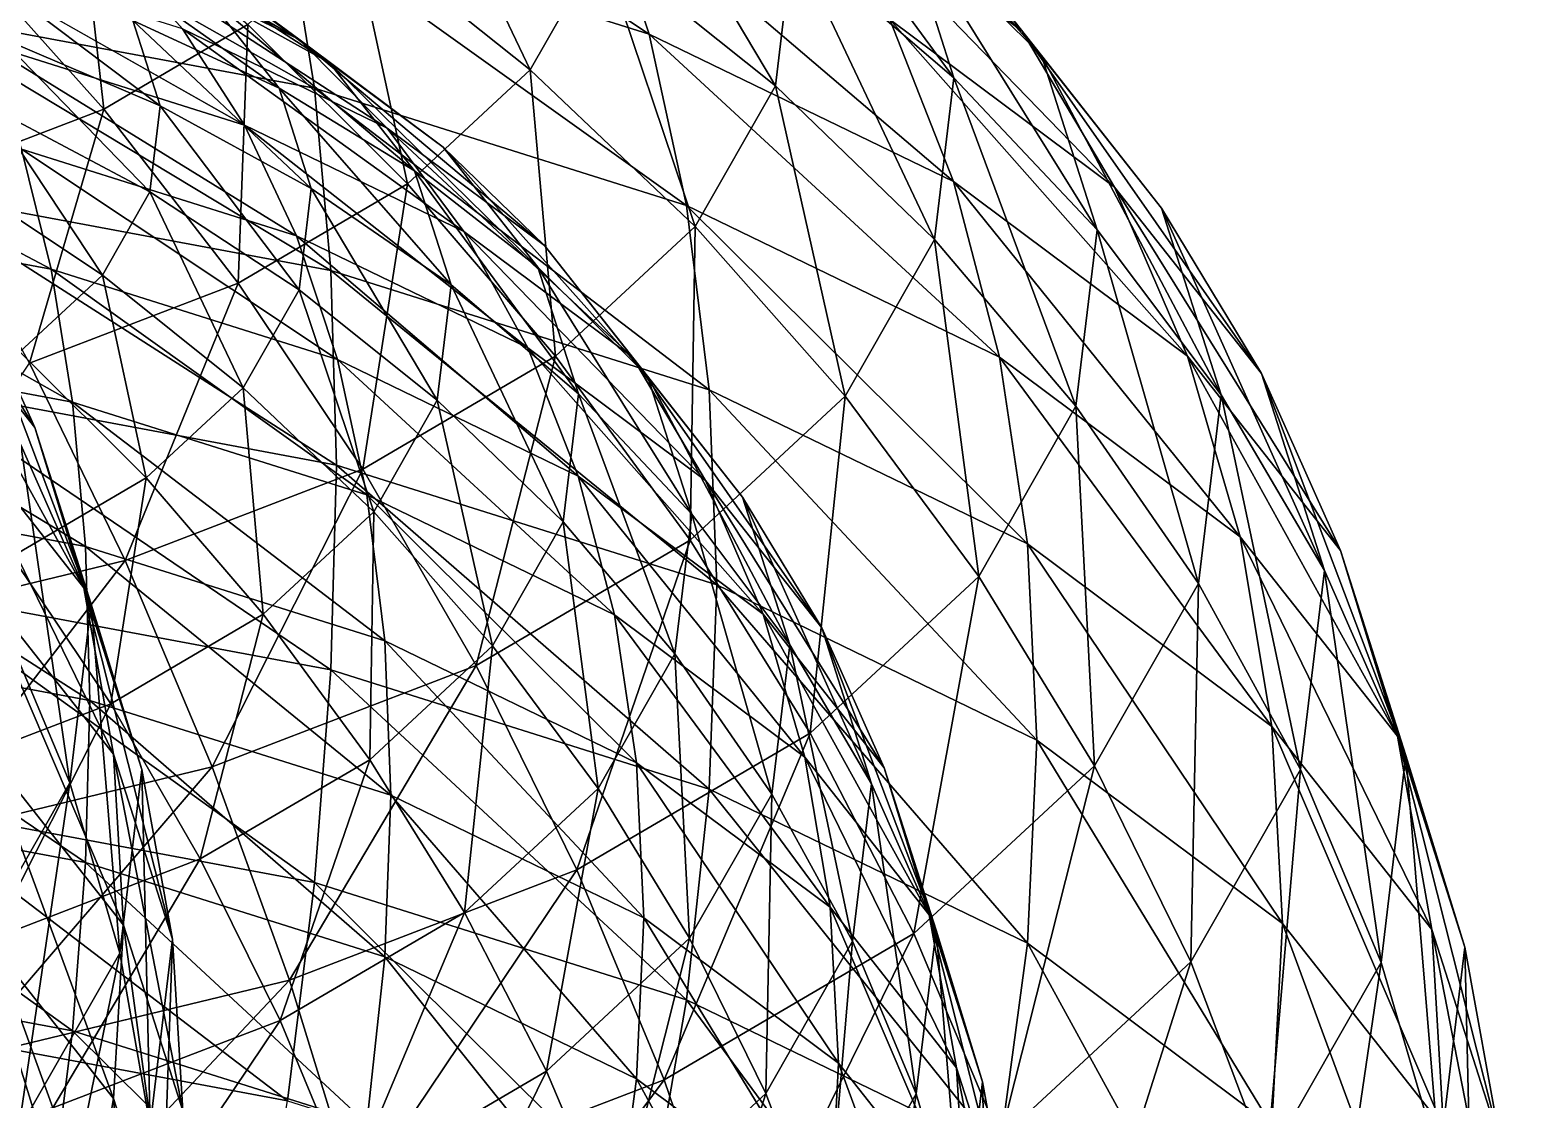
# Model space of a CAD drawing. Header units: metres. Extents: x -186 to 203, y -200 to 189.
# Drawn here: x 116.6 to 203.4, y 40.5 to 103 of the extents above; entities that cross this region are included whole.
import ezdxf

# ---------------------------------------------------------------- set-up
doc = ezdxf.new("R2010")
doc.units = ezdxf.units.M

msp = doc.modelspace()

# ---------------------------------------------------------------- linework, layer by layer
for points in [[(174.67346, 102.94409, -706.0086), (168.18735, 111.19144, -714.2321), (156.54906, 119.881294, -698.32544), (156.54916, 119.88139, -698.3253)], [(174.67346, 102.94409, -706.0086), (156.54906, 119.881294, -698.32544), (162.21507, 112.246284, -688.9811), (162.21518, 112.24638, -688.98096)], [(152.85342, 102.77553, -655.58264), (149.8278, 111.924965, -664.7939), (129.49712, 118.32656, -653.07587), (129.49722, 118.32666, -653.07574)], [(152.85342, 102.77553, -655.58264), (129.49712, 118.32656, -653.07587), (131.68794, 109.43997, -643.3834), (131.68805, 109.44007, -643.3833)], [(175.8028, 101.53139, -731.9147), (167.68814, 109.602264, -738.75037), (160.69276, 118.47577, -722.5075), (160.69287, 118.47587, -722.5074)], [(175.8028, 101.53139, -731.9147), (160.69276, 118.47577, -722.5075), (168.18735, 111.19144, -714.2321), (168.18745, 111.191536, -714.232)], [(170.6825, 100.22539, -755.9146), (161.2666, 108.28461, -760.82416), (158.57047, 116.727585, -745.3694), (158.57057, 116.727684, -745.36926)], [(170.6825, 100.22539, -755.9146), (158.57047, 116.727585, -745.3694), (167.68814, 109.602264, -738.75037), (167.68825, 109.60236, -738.75024)], [(160.24237, 99.75738, -776.43317), (150.01834, 107.92209, -778.98663), (150.91806, 115.412674, -765.2752), (150.91817, 115.41277, -765.2751)], [(160.24237, 99.75738, -776.43317), (150.91806, 115.412674, -765.2752), (161.2666, 108.28461, -760.82416), (161.26671, 108.284706, -760.82404)], [(145.88985, 100.684875, -792.2343), (135.47299, 109.0033, -792.1518), (138.98491, 115.159645, -780.8827), (138.98502, 115.159744, -780.88257)], [(145.88985, 100.684875, -792.2343), (138.98491, 115.159645, -780.8827), (150.01834, 107.92209, -778.98663), (150.01845, 107.92219, -778.9865)], [(133.27019, 99.60959, -634.5193), (131.68794, 109.43997, -643.3834), (108.09482, 113.849045, -635.3127), (108.09492, 113.849144, -635.31256)], [(133.27019, 99.60959, -634.5193), (108.09482, 113.849045, -635.3127), (109.005005, 104.14426, -626.2186), (109.005104, 104.144356, -626.2185)], [(170.66623, 94.14699, -671.3771), (166.93805, 103.63675, -679.9654), (149.8278, 111.924965, -664.7939), (149.82791, 111.925064, -664.79376)], [(170.66623, 94.14699, -671.3771), (149.8278, 111.924965, -664.7939), (152.85342, 102.77553, -655.58264), (152.85353, 102.77563, -655.5825)], [(180.08005, 93.82412, -697.92725), (174.67346, 102.94409, -706.0086), (162.21507, 112.246284, -688.9811), (162.21518, 112.24638, -688.98096)], [(180.08005, 93.82412, -697.92725), (162.21507, 112.246284, -688.9811), (166.93805, 103.63675, -679.9654), (166.93816, 103.63685, -679.9653)], [(120.93681, 98.39227, -811.57513), (112.58131, 107.750916, -807.06793), (119.43988, 111.76889, -799.7131), (119.43998, 111.76899, -799.71295)], [(132.34918, 102.47958, -570.9022), (126.52942, 106.788536, -578.56995), (116.61453, 111.591324, -569.7785), (116.61463, 111.59142, -569.7784)], [(132.34918, 102.47958, -570.9022), (116.61453, 111.591324, -569.7785), (121.337585, 107.813614, -561.13837), (121.337685, 107.81371, -561.13824)], [(120.93681, 98.39227, -811.57513), (119.43988, 111.76889, -799.7131), (129.36803, 103.33156, -802.5338), (129.36813, 103.33166, -802.5337)], [(182.82555, 92.60333, -724.93726), (175.8028, 101.53139, -731.9147), (168.18735, 111.19144, -714.2321), (168.18745, 111.191536, -714.232)], [(182.82555, 92.60333, -724.93726), (168.18735, 111.19144, -714.2321), (174.67346, 102.94409, -706.0086), (174.67357, 102.94419, -706.0085)], [(134.14484, 101.10241, -588.97833), (126.82283, 105.16123, -595.3927), (120.13322, 110.156105, -586.24963), (120.133316, 110.156204, -586.2495)], [(134.14484, 101.10241, -588.97833), (120.13322, 110.156105, -586.24963), (126.52942, 106.788536, -578.56995), (126.52952, 106.788635, -578.5698)], [(155.03859, 92.75531, -647.066), (152.85342, 102.77553, -655.58264), (131.68794, 109.43997, -643.3834), (131.68805, 109.44007, -643.3833)], [(155.03859, 92.75531, -647.066), (131.68794, 109.43997, -643.3834), (133.27019, 99.60959, -634.5193), (133.2703, 99.60969, -634.51917)], [(179.06258, 91.32335, -750.6004), (170.6825, 100.22539, -755.9146), (167.68814, 109.602264, -738.75037), (167.68825, 109.60236, -738.75024)], [(179.06258, 91.32335, -750.6004), (167.68814, 109.602264, -738.75037), (175.8028, 101.53139, -731.9147), (175.8029, 101.53149, -731.91455)], [(138.71301, 94.017334, -804.43915), (129.36803, 103.33156, -802.5338), (135.47299, 109.0033, -792.1518), (135.4731, 109.0034, -792.1517)], [(138.71301, 94.017334, -804.43915), (135.47299, 109.0033, -792.1518), (145.88985, 100.684875, -792.2343), (145.88995, 100.684975, -792.2342)], [(110.54782, 94.40134, -818.8805), (112.58131, 107.750916, -807.06793), (120.93681, 98.39227, -811.57513), (120.93691, 98.39237, -811.575)], [(131.20015, 99.608696, -605.5565), (122.64473, 103.57321, -610.2807), (118.92117, 108.29648, -601.6348), (118.92127, 108.29658, -601.6347)], [(131.20015, 99.608696, -605.5565), (118.92117, 108.29648, -601.6348), (126.82283, 105.16123, -595.3927), (126.82293, 105.16133, -595.3926)], [(137.52873, 97.27645, -563.33057), (132.34918, 102.47958, -570.9022), (121.337585, 107.813614, -561.13837), (121.337685, 107.81371, -561.13824)], [(137.52873, 97.27645, -563.33057), (121.337585, 107.813614, -561.13837), (125.54106, 103.08329, -552.70123), (125.54116, 103.08339, -552.7011)], [(155.54251, 91.518585, -791.51416), (145.88985, 100.684875, -792.2343), (150.01834, 107.92209, -778.98663), (150.01845, 107.92219, -778.9865)], [(155.54251, 91.518585, -791.51416), (150.01834, 107.92209, -778.98663), (160.24237, 99.75738, -776.43317), (160.24248, 99.75748, -776.43304)], [(169.54497, 90.75494, -773.2502), (160.24237, 99.75738, -776.43317), (161.2666, 108.28461, -760.82416), (161.26671, 108.284706, -760.82404)], [(169.54497, 90.75494, -773.2502), (161.2666, 108.28461, -760.82416), (170.6825, 100.22539, -755.9146), (170.6826, 100.22549, -755.9145)], [(129.17892, 97.452156, -544.5596), (125.54106, 103.08329, -552.70123), (111.297104, 107.56833, -544.49146), (111.2972, 107.56843, -544.49133)], [(129.17892, 97.452156, -544.5596), (111.297104, 107.56833, -544.49146), (113.93124, 102.253235, -535.77124), (113.931335, 102.253334, -535.7711)], [(140.80695, 96.1645, -582.4619), (134.14484, 101.10241, -588.97833), (126.52942, 106.788536, -578.56995), (126.52952, 106.788635, -578.5698)], [(140.80695, 96.1645, -582.4619), (126.52942, 106.788536, -578.56995), (132.34918, 102.47958, -570.9022), (132.34929, 102.47968, -570.9021)], [(124.2386, 98.582, -619.41705), (114.852, 102.57135, -622.1016), (113.555435, 106.63157, -614.6695), (113.555534, 106.63167, -614.6694)], [(124.2386, 98.582, -619.41705), (113.555435, 106.63157, -614.6695), (122.64473, 103.57321, -610.2807), (122.64483, 103.57331, -610.2806)], [(139.12793, 94.78145, -600.54877), (131.20015, 99.608696, -605.5565), (126.82283, 105.16123, -595.3927), (126.82293, 105.16133, -595.3926)], [(139.12793, 94.78145, -600.54877), (126.82283, 105.16123, -595.3927), (134.14484, 101.10241, -588.97833), (134.14494, 101.10251, -588.9782)], [(134.22653, 88.943115, -626.58044), (133.27019, 99.60959, -634.5193), (109.005005, 104.14426, -626.2186), (109.005104, 104.144356, -626.2185)], [(134.22653, 88.943115, -626.58044), (109.005005, 104.14426, -626.2186), (109.555145, 93.55369, -618.14087), (109.555244, 93.55379, -618.14075)], [(128.80153, 88.21087, -815.0678), (120.93681, 98.39227, -811.57513), (129.36803, 103.33156, -802.5338), (129.36813, 103.33166, -802.5337)], [(133.07385, 93.74118, -616.297), (124.2386, 98.582, -619.41705), (122.64473, 103.57321, -610.2807), (122.64483, 103.57331, -610.2806)], [(133.07385, 93.74118, -616.297), (122.64473, 103.57321, -610.2807), (131.20015, 99.608696, -605.5565), (131.20026, 99.608795, -605.5564)], [(128.80153, 88.21087, -815.0678), (129.36803, 103.33156, -802.5338), (138.71301, 94.017334, -804.43915), (138.71312, 94.01743, -804.439)], [(184.34787, 83.93144, -690.07654), (180.08005, 93.82412, -697.92725), (166.93805, 103.63675, -679.9654), (166.93816, 103.63685, -679.9653)], [(184.34787, 83.93144, -690.07654), (166.93805, 103.63675, -679.9654), (170.66623, 94.14699, -671.3771), (170.66634, 94.14709, -671.37695)], [(123.6331, 93.54099, -628.64453), (114.35944, 98.47062, -629.608), (114.852, 102.57135, -622.1016), (114.8521, 102.57145, -622.1015)], [(123.6331, 93.54099, -628.64453), (114.852, 102.57135, -622.1016), (124.2386, 98.582, -619.41705), (124.2387, 98.5821, -619.41693)], [(142.01132, 91.23613, -555.9379), (137.52873, 97.27645, -563.33057), (125.54106, 103.08329, -552.70123), (125.54116, 103.08339, -552.7011)], [(142.01132, 91.23613, -555.9379), (125.54106, 103.08329, -552.70123), (129.17892, 97.452156, -544.5596), (129.17903, 97.452255, -544.55945)], [(146.73619, 90.401596, -575.9149), (140.80695, 96.1645, -582.4619), (132.34918, 102.47958, -570.9022), (132.34929, 102.47968, -570.9021)], [(146.73619, 90.401596, -575.9149), (132.34918, 102.47958, -570.9022), (137.52873, 97.27645, -563.33057), (137.52884, 97.27655, -563.33044)], [(173.3588, 83.88098, -663.3103), (170.66623, 94.14699, -671.3771), (152.85342, 102.77553, -655.58264), (152.85353, 102.77563, -655.5825)], [(173.3588, 83.88098, -663.3103), (152.85342, 102.77553, -655.58264), (155.03859, 92.75531, -647.066), (155.0387, 92.75541, -647.06586)], [(188.67946, 82.915955, -717.89453), (182.82555, 92.60333, -724.93726), (174.67346, 102.94409, -706.0086), (174.67357, 102.94419, -706.0085)], [(188.67946, 82.915955, -717.89453), (174.67346, 102.94409, -706.0086), (180.08005, 93.82412, -697.92725), (180.08015, 93.82422, -697.9271)], [(132.2113, 90.98192, -536.8026), (129.17892, 97.452156, -544.5596), (113.93124, 102.253235, -535.77124), (113.931335, 102.253334, -535.7711)], [(132.2113, 90.98192, -536.8026), (113.93124, 102.253235, -535.77124), (116.12697, 96.04645, -527.53204), (116.12707, 96.04655, -527.5319)], [(186.31503, 81.675964, -744.9397), (179.06258, 91.32335, -750.6004), (175.8028, 101.53139, -731.9147), (175.8029, 101.53149, -731.91455)], [(186.31503, 81.675964, -744.9397), (175.8028, 101.53139, -731.9147), (182.82555, 92.60333, -724.93726), (182.82565, 92.60343, -724.93713)], [(146.34125, 89.144356, -595.3122), (139.12793, 94.78145, -600.54877), (134.14484, 101.10241, -588.97833), (134.14494, 101.10251, -588.9782)], [(146.34125, 89.144356, -595.3122), (134.14484, 101.10241, -588.97833), (140.80695, 96.1645, -582.4619), (140.80705, 96.1646, -582.4618)], [(147.37247, 83.9283, -805.4081), (138.71301, 94.017334, -804.43915), (145.88985, 100.684875, -792.2343), (145.88995, 100.684975, -792.2342)], [(147.37247, 83.9283, -805.4081), (145.88985, 100.684875, -792.2343), (155.54251, 91.518585, -791.51416), (155.54262, 91.518684, -791.51404)], [(177.82422, 81.01344, -769.47253), (169.54497, 90.75494, -773.2502), (170.6825, 100.22539, -755.9146), (170.6826, 100.22549, -755.9145)], [(177.82422, 81.01344, -769.47253), (170.6825, 100.22539, -755.9146), (179.06258, 91.32335, -750.6004), (179.06268, 91.32345, -750.6003)], [(117.8602, 89.01596, -519.8641), (116.12697, 96.04645, -527.53204), (98.1978, 99.39705, -521.3988), (98.1979, 99.39715, -521.3987)], [(117.8602, 89.01596, -519.8641), (98.1978, 99.39705, -521.3988), (99.194855, 92.504135, -513.479), (99.194954, 92.504234, -513.4789)], [(141.26094, 88.101906, -612.7756), (133.07385, 93.74118, -616.297), (131.20015, 99.608696, -605.5565), (131.20026, 99.608795, -605.5564)], [(141.26094, 88.101906, -612.7756), (131.20015, 99.608696, -605.5565), (139.12793, 94.78145, -600.54877), (139.12804, 94.78155, -600.54865)], [(156.35934, 81.97408, -639.33716), (155.03859, 92.75531, -647.066), (133.27019, 99.60959, -634.5193), (133.2703, 99.60969, -634.51917)], [(156.35934, 81.97408, -639.33716), (133.27019, 99.60959, -634.5193), (134.22653, 88.943115, -626.58044), (134.22664, 88.943214, -626.5803)], [(164.32526, 81.60483, -789.9993), (155.54251, 91.518585, -791.51416), (160.24237, 99.75738, -776.43317), (160.24248, 99.75748, -776.43304)], [(164.32526, 81.60483, -789.9993), (160.24237, 99.75738, -776.43317), (169.54497, 90.75494, -773.2502), (169.54507, 90.755035, -773.25006)], [(116.89613, 79.766624, -612.0307), (112.91358, 88.678696, -618.09033), (105.50216, 98.07995, -600.8814), (105.50226, 98.08005, -600.8813)], [(116.89613, 79.766624, -612.0307), (105.50216, 98.07995, -600.8814), (109.18039, 89.5539, -594.11523), (109.18049, 89.554, -594.1151)], [(116.58853, 83.51925, -823.65576), (110.54782, 94.40134, -818.8805), (120.93681, 98.39227, -811.57513), (120.93691, 98.39237, -811.575)], [(120.854706, 88.67049, -637.55994), (112.0993, 94.5086, -636.8604), (114.35944, 98.47062, -629.608), (114.35954, 98.47072, -629.60785)], [(120.854706, 88.67049, -637.55994), (114.35944, 98.47062, -629.608), (123.6331, 93.54099, -628.64453), (123.6332, 93.54109, -628.6444)], [(116.58853, 83.51925, -823.65576), (120.93681, 98.39227, -811.57513), (128.80153, 88.21087, -815.0678), (128.80164, 88.21097, -815.0677)], [(132.36205, 87.81511, -627.14453), (123.6331, 93.54099, -628.64453), (124.2386, 98.582, -619.41705), (124.2387, 98.5821, -619.41693)], [(132.36205, 87.81511, -627.14453), (124.2386, 98.582, -619.41705), (133.07385, 93.74118, -616.297), (133.07396, 93.74128, -616.2969)], [(145.74783, 84.42482, -548.8053), (142.01132, 91.23613, -555.9379), (129.17892, 97.452156, -544.5596), (129.17903, 97.452255, -544.55945)], [(145.74783, 84.42482, -548.8053), (129.17892, 97.452156, -544.5596), (132.2113, 90.98192, -536.8026), (132.21141, 90.98202, -536.8025)], [(151.86758, 83.87683, -569.40906), (146.73619, 90.401596, -575.9149), (137.52873, 97.27645, -563.33057), (137.52884, 97.27655, -563.33044)], [(151.86758, 83.87683, -569.40906), (137.52873, 97.27645, -563.33057), (142.01132, 91.23613, -555.9379), (142.01143, 91.23623, -555.9378)], [(134.60498, 83.74348, -529.51526), (132.2113, 90.98192, -536.8026), (116.12697, 96.04645, -527.53204), (116.12707, 96.04655, -527.5319)], [(134.60498, 83.74348, -529.51526), (116.12697, 96.04645, -527.53204), (117.8602, 89.01596, -519.8641), (117.8603, 89.01606, -519.86395)], [(152.76105, 82.75919, -589.90424), (146.34125, 89.144356, -595.3122), (140.80695, 96.1645, -582.4619), (140.80705, 96.1646, -582.4618)], [(152.76105, 82.75919, -589.90424), (140.80695, 96.1645, -582.4619), (146.73619, 90.401596, -575.9149), (146.7363, 90.401695, -575.9148)], [(148.71019, 81.72597, -608.8915), (141.26094, 88.101906, -612.7756), (139.12793, 94.78145, -600.54877), (139.12804, 94.78155, -600.54865)], [(148.71019, 81.72597, -608.8915), (139.12793, 94.78145, -600.54877), (146.34125, 89.144356, -595.3122), (146.34135, 89.144455, -595.3121)], [(116.02484, 84.183365, -645.77356), (112.0993, 94.5086, -636.8604), (120.854706, 88.67049, -637.55994), (120.854805, 88.670586, -637.5598)], [(136.0893, 77.31825, -817.5077), (128.80153, 88.21087, -815.0678), (138.71301, 94.017334, -804.43915), (138.71312, 94.01743, -804.439)], [(140.45062, 81.35571, -625.1244), (132.36205, 87.81511, -627.14453), (133.07385, 93.74118, -616.297), (133.07396, 93.74128, -616.2969)], [(140.45062, 81.35571, -625.1244), (133.07385, 93.74118, -616.297), (141.26094, 88.101906, -612.7756), (141.26105, 88.102005, -612.77545)], [(136.0893, 77.31825, -817.5077), (138.71301, 94.017334, -804.43915), (147.37247, 83.9283, -805.4081), (147.37257, 83.9284, -805.40796)], [(187.43015, 73.37444, -682.5424), (184.34787, 83.93144, -690.07654), (170.66623, 94.14699, -671.3771), (170.66634, 94.14709, -671.37695)], [(187.43015, 73.37444, -682.5424), (170.66623, 94.14699, -671.3771), (173.3588, 83.88098, -663.3103), (173.3589, 83.88108, -663.3102)], [(193.30035, 72.57538, -710.86365), (188.67946, 82.915955, -717.89453), (180.08005, 93.82412, -697.92725), (180.08015, 93.82422, -697.9271)], [(193.30035, 72.57538, -710.86365), (180.08005, 93.82412, -697.92725), (184.34787, 83.93144, -690.07654), (184.34798, 83.93154, -690.0764)], [(134.54648, 77.5574, -619.65393), (134.22653, 88.943115, -626.58044), (109.555145, 93.55369, -618.14087), (109.555244, 93.55379, -618.14075)], [(134.54648, 77.5574, -619.65393), (109.555145, 93.55369, -618.14087), (109.73919, 82.193375, -611.16785), (109.73929, 82.193474, -611.1677)], [(129.09584, 82.08949, -637.62524), (120.854706, 88.67049, -637.55994), (123.6331, 93.54099, -628.64453), (123.6332, 93.54109, -628.6444)], [(129.09584, 82.08949, -637.62524), (123.6331, 93.54099, -628.64453), (132.36205, 87.81511, -627.14453), (132.36215, 87.81521, -627.1444)], [(119.111984, 81.23879, -512.8513), (117.8602, 89.01596, -519.8641), (99.194855, 92.504135, -513.479), (99.194954, 92.504234, -513.4789)], [(119.111984, 81.23879, -512.8513), (99.194855, 92.504135, -513.479), (99.91493, 84.826324, -506.28436), (99.91503, 84.82642, -506.28427)], [(174.98622, 72.9512, -655.85345), (173.3588, 83.88098, -663.3103), (155.03859, 92.75531, -647.066), (155.0387, 92.75541, -647.06586)], [(174.98622, 72.9512, -655.85345), (155.03859, 92.75531, -647.066), (156.35934, 81.97408, -639.33716), (156.35945, 81.97418, -639.33704)], [(192.36041, 71.38899, -738.9945), (186.31503, 81.675964, -744.9397), (182.82555, 92.60333, -724.93726), (182.82565, 92.60343, -724.93713)], [(192.36041, 71.38899, -738.9945), (182.82555, 92.60333, -724.93726), (188.67946, 82.915955, -717.89453), (188.67957, 82.91605, -717.8944)], [(156.14493, 76.6617, -563.0156), (151.86758, 83.87683, -569.40906), (142.01132, 91.23613, -555.9379), (142.01143, 91.23623, -555.9378)], [(156.14493, 76.6617, -563.0156), (142.01132, 91.23613, -555.9379), (145.74783, 84.42482, -548.8053), (145.74794, 84.42492, -548.8052)], [(155.2515, 73.174965, -805.43005), (147.37247, 83.9283, -805.4081), (155.54251, 91.518585, -791.51416), (155.54262, 91.518684, -791.51404)], [(155.2515, 73.174965, -805.43005), (155.54251, 91.518585, -791.51416), (164.32526, 81.60483, -789.9993), (164.32536, 81.60493, -789.9992)], [(184.98941, 70.63956, -765.14166), (177.82422, 81.01344, -769.47253), (179.06258, 91.32335, -750.6004), (179.06268, 91.32345, -750.6003)], [(184.98941, 70.63956, -765.14166), (179.06258, 91.32335, -750.6004), (186.31503, 81.675964, -744.9397), (186.31514, 81.67606, -744.9396)], [(148.69733, 76.91713, -542.0108), (145.74783, 84.42482, -548.8053), (132.2113, 90.98192, -536.8026), (132.21141, 90.98202, -536.8025)], [(148.69733, 76.91713, -542.0108), (132.2113, 90.98192, -536.8026), (134.60498, 83.74348, -529.51526), (134.60509, 83.743576, -529.51514)], [(158.31699, 75.69589, -584.38416), (152.76105, 82.75919, -589.90424), (146.73619, 90.401596, -575.9149), (146.7363, 90.401695, -575.9148)], [(158.31699, 75.69589, -584.38416), (146.73619, 90.401596, -575.9149), (151.86758, 83.87683, -569.40906), (151.86769, 83.87693, -569.40894)], [(172.14183, 71.05226, -787.70636), (164.32526, 81.60483, -789.9993), (169.54497, 90.75494, -773.2502), (169.54507, 90.755035, -773.25006)], [(172.14183, 71.05226, -787.70636), (169.54497, 90.75494, -773.2502), (177.82422, 81.01344, -769.47253), (177.82433, 81.01354, -769.4724)], [(119.77241, 70.38924, -606.0477), (116.89613, 79.766624, -612.0307), (109.18039, 89.5539, -594.11523), (109.18049, 89.554, -594.1151)], [(119.77241, 70.38924, -606.0477), (109.18039, 89.5539, -594.11523), (111.83686, 80.45531, -587.62195), (111.83696, 80.45541, -587.6218)], [(120.19884, 69.42413, -630.9625), (116.08603, 78.744125, -636.2754), (112.91358, 88.678696, -618.09033), (112.91368, 88.678795, -618.0902)], [(120.19884, 69.42413, -630.9625), (112.91358, 88.678696, -618.09033), (116.89613, 79.766624, -612.0307), (116.89623, 79.76672, -612.0306)], [(123.418, 76.81456, -647.28094), (116.02484, 84.183365, -645.77356), (120.854706, 88.67049, -637.55994), (120.854805, 88.670586, -637.5598)], [(136.33374, 75.816124, -522.7774), (134.60498, 83.74348, -529.51526), (117.8602, 89.01596, -519.8641), (117.8603, 89.01606, -519.86395)], [(136.33374, 75.816124, -522.7774), (117.8602, 89.01596, -519.8641), (119.111984, 81.23879, -512.8513), (119.11208, 81.23889, -512.8512)], [(123.418, 76.81456, -647.28094), (120.854706, 88.67049, -637.55994), (129.09584, 82.08949, -637.62524), (129.09595, 82.08959, -637.6251)], [(156.8012, 70.54999, -632.4809), (156.35934, 81.97408, -639.33716), (134.22653, 88.943115, -626.58044), (134.22664, 88.943214, -626.5803)], [(156.8012, 70.54999, -632.4809), (134.22653, 88.943115, -626.58044), (134.54648, 77.5574, -619.65393), (134.54659, 77.5575, -619.6538)], [(155.33997, 74.68324, -604.6872), (148.71019, 81.72597, -608.8915), (146.34125, 89.144356, -595.3122), (146.34135, 89.144455, -595.3121)], [(155.33997, 74.68324, -604.6872), (146.34125, 89.144356, -595.3122), (152.76105, 82.75919, -589.90424), (152.76115, 82.75929, -589.9041)], [(122.18611, 71.97734, -827.2842), (116.58853, 83.51925, -823.65576), (128.80153, 88.21087, -815.0678), (128.80164, 88.21097, -815.0677)], [(122.18611, 71.97734, -827.2842), (128.80153, 88.21087, -815.0678), (136.0893, 77.31825, -817.5077), (136.0894, 77.31835, -817.50757)], [(136.73242, 74.83771, -637.05554), (129.09584, 82.08949, -637.62524), (132.36205, 87.81511, -627.14453), (132.36215, 87.81521, -627.1444)], [(136.73242, 74.83771, -637.05554), (132.36205, 87.81511, -627.14453), (140.45062, 81.35571, -625.1244), (140.45073, 81.35581, -625.12427)], [(147.81024, 74.23356, -622.6062), (140.45062, 81.35571, -625.1244), (141.26094, 88.101906, -612.7756), (141.26105, 88.102005, -612.77545)], [(147.81024, 74.23356, -622.6062), (141.26094, 88.101906, -612.7756), (148.71019, 81.72597, -608.8915), (148.7103, 81.72607, -608.89136)], [(119.868576, 72.800156, -506.5706), (119.111984, 81.23879, -512.8513), (99.91493, 84.826324, -506.28436), (99.91503, 84.82642, -506.28427)], [(119.868576, 72.800156, -506.5706), (99.91493, 84.826324, -506.28436), (100.350174, 76.447754, -499.89374), (100.35027, 76.44785, -499.89365)], [(115.57666, 72.220856, -655.68964), (116.02484, 84.183365, -645.77356), (123.418, 76.81456, -647.28094), (123.4181, 76.81466, -647.2808)], [(159.52135, 68.83525, -556.80457), (156.14493, 76.6617, -563.0156), (145.74783, 84.42482, -548.8053), (145.74794, 84.42492, -548.8052)], [(159.52135, 68.83525, -556.80457), (145.74783, 84.42482, -548.8053), (148.69733, 76.91713, -542.0108), (148.69743, 76.91723, -542.0107)], [(106.27055, 68.13899, -834.31024), (116.58853, 83.51925, -823.65576), (122.18611, 71.97734, -827.2842), (122.18621, 71.97744, -827.28406)], [(150.8275, 68.79533, -535.6289), (148.69733, 76.91713, -542.0108), (134.60498, 83.74348, -529.51526), (134.60509, 83.743576, -529.51514)], [(150.8275, 68.79533, -535.6289), (134.60498, 83.74348, -529.51526), (136.33374, 75.816124, -522.7774), (136.33385, 75.81622, -522.7773)], [(142.72026, 65.83377, -818.86804), (136.0893, 77.31825, -817.5077), (147.37247, 83.9283, -805.4081), (147.37257, 83.9284, -805.40796)], [(142.72026, 65.83377, -818.86804), (147.37247, 83.9283, -805.4081), (155.2515, 73.174965, -805.43005), (155.2516, 73.175064, -805.42993)], [(162.94823, 68.03186, -578.8124), (158.31699, 75.69589, -584.38416), (151.86758, 83.87683, -569.40906), (151.86769, 83.87693, -569.40894)], [(162.94823, 68.03186, -578.8124), (151.86758, 83.87683, -569.40906), (156.14493, 76.6617, -563.0156), (156.14503, 76.6618, -563.0155)], [(189.29312, 62.268787, -675.4075), (187.43015, 73.37444, -682.5424), (173.3588, 83.88098, -663.3103), (173.3589, 83.88108, -663.3102)], [(189.29312, 62.268787, -675.4075), (173.3588, 83.88098, -663.3103), (174.98622, 72.9512, -655.85345), (174.98633, 72.9513, -655.85333)], [(196.63766, 61.694897, -703.92163), (193.30035, 72.57538, -710.86365), (184.34787, 83.93144, -690.07654), (184.34798, 83.93154, -690.0764)], [(196.63766, 61.694897, -703.92163), (184.34787, 83.93144, -690.07654), (187.43015, 73.37444, -682.5424), (187.43025, 73.37454, -682.5423)], [(161.07764, 67.05086, -600.2088), (155.33997, 74.68324, -604.6872), (152.76105, 82.75919, -589.90424), (152.76115, 82.75929, -589.9041)], [(161.07764, 67.05086, -600.2088), (152.76105, 82.75919, -589.90424), (158.31699, 75.69589, -584.38416), (158.3171, 75.69599, -584.38403)], [(197.13246, 60.575096, -732.83), (192.36041, 71.38899, -738.9945), (188.67946, 82.915955, -717.89453), (188.67957, 82.91605, -717.8944)], [(197.13246, 60.575096, -732.83), (188.67946, 82.915955, -717.89453), (193.30035, 72.57538, -710.86365), (193.30046, 72.57548, -710.8635)], [(134.22653, 65.5772, -613.81555), (109.73919, 82.193375, -611.16785), (109.555145, 70.187775, -605.376), (109.555244, 70.187874, -605.37585)], [(134.22653, 65.5772, -613.81555), (134.54648, 77.5574, -619.65393), (109.73919, 82.193375, -611.16785), (109.73929, 82.193474, -611.1677)], [(130.2688, 68.83276, -648.0475), (123.418, 76.81456, -647.28094), (129.09584, 82.08949, -637.62524), (129.09595, 82.08959, -637.6251)], [(130.2688, 68.83276, -648.0475), (129.09584, 82.08949, -637.62524), (136.73242, 74.83771, -637.05554), (136.73253, 74.83781, -637.0554)], [(154.36026, 66.52672, -619.6176), (147.81024, 74.23356, -622.6062), (148.71019, 81.72597, -608.8915), (148.7103, 81.72607, -608.89136)], [(154.36026, 66.52672, -619.6176), (148.71019, 81.72597, -608.8915), (155.33997, 74.68324, -604.6872), (155.34007, 74.68334, -604.6871)], [(162.26376, 61.875183, -804.5049), (155.2515, 73.174965, -805.43005), (164.32526, 81.60483, -789.9993), (164.32536, 81.60493, -789.9992)], [(175.53067, 61.477398, -649.08813), (174.98622, 72.9512, -655.85345), (156.35934, 81.97408, -639.33716), (156.35945, 81.97418, -639.33704)], [(175.53067, 61.477398, -649.08813), (156.35934, 81.97408, -639.33716), (156.8012, 70.54999, -632.4809), (156.8013, 70.55009, -632.4808)], [(162.26376, 61.875183, -804.5049), (164.32526, 81.60483, -789.9993), (172.14183, 71.05226, -787.70636), (172.14194, 71.05236, -787.70624)], [(190.96204, 59.746998, -760.305), (184.98941, 70.63956, -765.14166), (186.31503, 81.675964, -744.9397), (186.31514, 81.67606, -744.9396)], [(190.96204, 59.746998, -760.305), (186.31503, 81.675964, -744.9397), (192.36041, 71.38899, -738.9945), (192.36052, 71.38909, -738.9944)], [(137.37863, 67.28671, -516.6629), (136.33374, 75.816124, -522.7774), (119.111984, 81.23879, -512.8513), (119.11208, 81.23889, -512.8512)], [(137.37863, 67.28671, -516.6629), (119.111984, 81.23879, -512.8513), (119.868576, 72.800156, -506.5706), (119.868675, 72.800255, -506.5705)], [(143.68076, 66.99458, -635.85706), (136.73242, 74.83771, -637.05554), (140.45062, 81.35571, -625.1244), (140.45073, 81.35581, -625.12427)], [(143.68076, 66.99458, -635.85706), (140.45062, 81.35571, -625.1244), (147.81024, 74.23356, -622.6062), (147.81035, 74.23366, -622.6061)], [(178.9066, 59.97646, -784.66034), (172.14183, 71.05226, -787.70636), (177.82422, 81.01344, -769.47253), (177.82433, 81.01354, -769.4724)], [(178.9066, 59.97646, -784.66034), (177.82422, 81.01344, -769.47253), (184.98941, 70.63956, -765.14166), (184.98952, 70.639656, -765.14154)], [(121.510864, 60.64927, -600.2069), (119.77241, 70.38924, -606.0477), (111.83686, 80.45531, -587.62195), (111.83696, 80.45541, -587.6218)], [(121.510864, 60.64927, -600.2069), (111.83686, 80.45531, -587.62195), (113.44248, 70.88385, -581.47266), (113.44258, 70.88395, -581.47253)], [(123.16919, 59.75214, -625.5188), (120.19884, 69.42413, -630.9625), (116.89613, 79.766624, -612.0307), (116.89623, 79.76672, -612.0306)], [(123.16919, 59.75214, -625.5188), (116.89613, 79.766624, -612.0307), (119.77241, 70.38924, -606.0477), (119.77251, 70.389336, -606.0476)], [(118.94417, 58.97845, -650.0832), (114.880844, 68.710434, -654.64197), (116.08603, 78.744125, -636.2754), (116.08613, 78.744225, -636.27527)], [(118.94417, 58.97845, -650.0832), (116.08603, 78.744125, -636.2754), (120.19884, 69.42413, -630.9625), (120.19894, 69.42423, -630.9624)], [(127.279205, 59.90209, -829.72595), (122.18611, 71.97734, -827.2842), (136.0893, 77.31825, -817.5077), (136.0894, 77.31835, -817.50757)], [(127.279205, 59.90209, -829.72595), (136.0893, 77.31825, -817.5077), (142.72026, 65.83377, -818.86804), (142.72037, 65.83387, -818.8679)], [(156.35934, 58.608173, -626.5723), (134.54648, 77.5574, -619.65393), (134.22653, 65.5772, -613.81555), (134.22664, 65.5773, -613.8154)], [(156.35934, 58.608173, -626.5723), (156.8012, 70.54999, -632.4809), (134.54648, 77.5574, -619.65393), (134.54659, 77.5575, -619.6538)], [(120.1217, 63.79252, -501.09076), (119.868576, 72.800156, -506.5706), (100.350174, 76.447754, -499.89374), (100.35027, 76.44785, -499.89365)], [(120.1217, 63.79252, -501.09076), (100.350174, 76.447754, -499.89374), (100.49577, 67.460205, -494.3771), (100.49587, 67.460304, -494.377)], [(121.34228, 63.603325, -657.61993), (115.57666, 72.220856, -655.68964), (123.418, 76.81456, -647.28094), (123.4181, 76.81466, -647.2808)], [(121.34228, 63.603325, -657.61993), (123.418, 76.81456, -647.28094), (130.2688, 68.83276, -648.0475), (130.2689, 68.83286, -648.04736)], [(161.95984, 60.483234, -550.84406), (159.52135, 68.83525, -556.80457), (148.69733, 76.91713, -542.0108), (148.69743, 76.91723, -542.0107)], [(161.95984, 60.483234, -550.84406), (148.69733, 76.91713, -542.0108), (150.8275, 68.79533, -535.6289), (150.8276, 68.795425, -535.6288)], [(166.60399, 59.851067, -573.25), (162.94823, 68.03186, -578.8124), (156.14493, 76.6617, -563.0156), (156.14503, 76.6618, -563.0155)], [(166.60399, 59.851067, -573.25), (156.14493, 76.6617, -563.0156), (159.52135, 68.83525, -556.80457), (159.52145, 68.83535, -556.80444)], [(152.11502, 60.148388, -529.7295), (150.8275, 68.79533, -535.6289), (136.33374, 75.816124, -522.7774), (136.33385, 75.81622, -522.7773)], [(152.11502, 60.148388, -529.7295), (136.33374, 75.816124, -522.7774), (137.37863, 67.28671, -516.6629), (137.37874, 67.28681, -516.6628)], [(165.86035, 58.912468, -595.5054), (161.07764, 67.05086, -600.2088), (158.31699, 75.69589, -584.38416), (158.3171, 75.69599, -584.38403)], [(165.86035, 58.912468, -595.5054), (158.31699, 75.69589, -584.38416), (162.94823, 68.03186, -578.8124), (162.94833, 68.03196, -578.81226)], [(136.50218, 60.325417, -648.06494), (130.2688, 68.83276, -648.0475), (136.73242, 74.83771, -637.05554), (136.73253, 74.83781, -637.0554)], [(136.50218, 60.325417, -648.06494), (136.73242, 74.83771, -637.05554), (143.68076, 66.99458, -635.85706), (143.68086, 66.99468, -635.85693)], [(160.02888, 58.31957, -616.1913), (154.36026, 66.52672, -619.6176), (155.33997, 74.68324, -604.6872), (155.34007, 74.68334, -604.6871)], [(160.02888, 58.31957, -616.1913), (155.33997, 74.68324, -604.6872), (161.07764, 67.05086, -600.2088), (161.07774, 67.05096, -600.2087)], [(149.86472, 58.646072, -634.043), (143.68076, 66.99458, -635.85706), (147.81024, 74.23356, -622.6062), (147.81035, 74.23366, -622.6061)], [(149.86472, 58.646072, -634.043), (147.81024, 74.23356, -622.6062), (154.36026, 66.52672, -619.6176), (154.36037, 66.52682, -619.6175)], [(148.62177, 53.883263, -819.134), (142.72026, 65.83377, -818.86804), (155.2515, 73.174965, -805.43005), (155.2516, 73.175064, -805.42993)], [(148.62177, 53.883263, -819.134), (155.2515, 73.174965, -805.43005), (162.26376, 61.875183, -804.5049), (162.26387, 61.875282, -804.50476)], [(189.9164, 50.736145, -668.7499), (189.29312, 62.268787, -675.4075), (174.98622, 72.9512, -655.85345), (174.98633, 72.9513, -655.85333)], [(189.9164, 50.736145, -668.7499), (174.98622, 72.9512, -655.85345), (175.53067, 61.477398, -649.08813), (175.53078, 61.477497, -649.088)], [(198.65479, 50.393723, -697.14465), (196.63766, 61.694897, -703.92163), (187.43015, 73.37444, -682.5424), (187.43025, 73.37454, -682.5423)], [(198.65479, 50.393723, -697.14465), (187.43015, 73.37444, -682.5424), (189.29312, 62.268787, -675.4075), (189.29323, 62.268887, -675.40735)], [(110.34297, 59.377937, -665.35443), (115.57666, 72.220856, -655.68964), (121.34228, 63.603325, -657.61993), (121.34238, 63.603424, -657.6198)], [(137.7282, 58.248703, -511.23865), (137.37863, 67.28671, -516.6629), (119.868576, 72.800156, -506.5706), (119.868675, 72.800255, -506.5705)], [(137.7282, 58.248703, -511.23865), (119.868576, 72.800156, -506.5706), (120.1217, 63.79252, -501.09076), (120.121796, 63.792618, -501.09067)], [(200.57892, 49.352787, -726.51373), (197.13246, 60.575096, -732.83), (193.30035, 72.57538, -710.86365), (193.30046, 72.57548, -710.8635)], [(200.57892, 49.352787, -726.51373), (193.30035, 72.57538, -710.86365), (196.63766, 61.694897, -703.92163), (196.63777, 61.694996, -703.9215)], [(109.603195, 55.63916, -837.5292), (106.27055, 68.13899, -834.31024), (122.18611, 71.97734, -827.2842), (122.18621, 71.97744, -827.28406)], [(122.18611, 71.97734, -827.2842), (122.18611, 71.97734, -827.2842), (106.27055, 68.13899, -834.31024), (106.27065, 68.13909, -834.3101)], [(109.603195, 55.63916, -837.5292), (122.18611, 71.97734, -827.2842), (127.279205, 59.90209, -829.72595), (127.279305, 59.902187, -829.7258)], [(195.67667, 48.455082, -755.01556), (190.96204, 59.746998, -760.305), (192.36041, 71.38899, -738.9945), (192.36052, 71.38909, -738.9944)], [(195.67667, 48.455082, -755.01556), (192.36041, 71.38899, -738.9945), (197.13246, 60.575096, -732.83), (197.13257, 60.575195, -732.8299)], [(122.092476, 50.653442, -594.57227), (121.510864, 60.64927, -600.2069), (113.44248, 70.88385, -581.47266), (113.44258, 70.88395, -581.47253)], [(122.092476, 50.653442, -594.57227), (113.44248, 70.88385, -581.47266), (113.97965, 60.94439, -575.7348), (113.97975, 60.94449, -575.7347)], [(124.96451, 49.834106, -620.0039), (123.16919, 59.75214, -625.5188), (119.77241, 70.38924, -606.0477), (119.77251, 70.389336, -606.0476)], [(124.96451, 49.834106, -620.0039), (119.77241, 70.38924, -606.0477), (121.510864, 60.64927, -600.2069), (121.51096, 60.64937, -600.2068)], [(174.98622, 49.58529, -643.08856), (156.8012, 70.54999, -632.4809), (156.35934, 58.608173, -626.5723), (156.35945, 58.608273, -626.5722)], [(174.98622, 49.58529, -643.08856), (175.53067, 61.477398, -649.08813), (156.8012, 70.54999, -632.4809), (156.8013, 70.55009, -632.4808)], [(168.33249, 50.1527, -802.64264), (162.26376, 61.875183, -804.5049), (172.14183, 71.05226, -787.70636), (172.14194, 71.05236, -787.70624)], [(168.33249, 50.1527, -802.64264), (172.14183, 71.05226, -787.70636), (178.9066, 59.97646, -784.66034), (178.90671, 59.97656, -784.6602)], [(184.54547, 48.4988, -780.8947), (178.9066, 59.97646, -784.66034), (184.98941, 70.63956, -765.14166), (184.98952, 70.639656, -765.14154)], [(184.54547, 48.4988, -780.8947), (184.98941, 70.63956, -765.14166), (190.96204, 59.746998, -760.305), (190.96214, 59.747097, -760.3049)], [(133.27019, 53.13379, -609.12946), (109.555145, 70.187775, -605.376), (109.005005, 57.668453, -600.8288), (109.005104, 57.668552, -600.8287)], [(133.27019, 53.13379, -609.12946), (134.22653, 65.5772, -613.81555), (109.555145, 70.187775, -605.376), (109.555244, 70.187874, -605.37585)], [(121.87877, 49.008904, -645.18414), (118.94417, 58.97845, -650.0832), (120.19884, 69.42413, -630.9625), (120.19894, 69.42423, -630.9624)], [(121.87877, 49.008904, -645.18414), (120.19884, 69.42413, -630.9625), (123.16919, 59.75214, -625.5188), (123.16929, 59.75224, -625.5187)], [(113.18695, 48.886086, -668.5572), (114.880844, 68.710434, -654.64197), (118.94417, 58.97845, -650.0832), (118.94427, 58.97855, -650.08307)], [(126.588264, 54.517536, -658.69617), (121.34228, 63.603325, -657.61993), (130.2688, 68.83276, -648.0475), (130.2689, 68.83286, -648.04736)], [(126.588264, 54.517536, -658.69617), (130.2688, 68.83276, -648.0475), (136.50218, 60.325417, -648.06494), (136.50229, 60.325516, -648.0648)], [(163.43372, 51.69715, -545.1994), (161.95984, 60.483234, -550.84406), (150.8275, 68.79533, -535.6289), (150.8276, 68.795425, -535.6288)], [(163.43372, 51.69715, -545.1994), (150.8275, 68.79533, -535.6289), (152.11502, 60.148388, -529.7295), (152.11513, 60.148487, -529.7294)], [(169.24425, 51.24313, -567.758), (166.60399, 59.851067, -573.25), (159.52135, 68.83525, -556.80457), (159.52145, 68.83535, -556.80444)], [(169.24425, 51.24313, -567.758), (159.52135, 68.83525, -556.80457), (161.95984, 60.483234, -550.84406), (161.95995, 60.483334, -550.84393)], [(169.6357, 50.35722, -590.6284), (165.86035, 58.912468, -595.5054), (162.94823, 68.03186, -578.8124), (162.94833, 68.03196, -578.81226)], [(169.6357, 50.35722, -590.6284), (162.94823, 68.03186, -578.8124), (166.60399, 59.851067, -573.25), (166.6041, 59.851166, -573.2499)], [(119.868576, 54.31456, -496.47186), (100.49577, 67.460205, -494.3771), (100.350174, 57.96215, -489.79498), (100.35027, 57.96225, -489.7949)], [(119.868576, 54.31456, -496.47186), (120.1217, 63.79252, -501.09076), (100.49577, 67.460205, -494.3771), (100.49587, 67.460304, -494.377)], [(142.04984, 51.385757, -647.33295), (136.50218, 60.325417, -648.06494), (143.68076, 66.99458, -635.85706), (143.68086, 66.99468, -635.85693)], [(152.54576, 51.07106, -524.37726), (152.11502, 60.148388, -529.7295), (137.37863, 67.28671, -516.6629), (137.37874, 67.28681, -516.6628)], [(152.54576, 51.07106, -524.37726), (137.37863, 67.28671, -516.6629), (137.7282, 58.248703, -511.23865), (137.7283, 58.248802, -511.23856)], [(142.04984, 51.385757, -647.33295), (143.68076, 66.99458, -635.85706), (149.86472, 58.646072, -634.043), (149.86482, 58.64617, -634.0429)], [(164.75406, 49.702076, -612.36487), (160.02888, 58.31957, -616.1913), (161.07764, 67.05086, -600.2088), (161.07774, 67.05096, -600.2087)], [(164.75406, 49.702076, -612.36487), (161.07764, 67.05086, -600.2088), (165.86035, 58.912468, -595.5054), (165.86046, 58.912567, -595.50525)], [(155.21657, 49.883614, -631.63324), (149.86472, 58.646072, -634.043), (154.36026, 66.52672, -619.6176), (154.36037, 66.52682, -619.6175)], [(155.21657, 49.883614, -631.63324), (154.36026, 66.52672, -619.6176), (160.02888, 58.31957, -616.1913), (160.02899, 58.319668, -616.19116)], [(131.81203, 47.4258, -830.9543), (127.279205, 59.90209, -829.72595), (142.72026, 65.83377, -818.86804), (142.72037, 65.83387, -818.8679)], [(131.81203, 47.4258, -830.9543), (142.72026, 65.83377, -818.86804), (148.62177, 53.883263, -819.134), (148.62187, 53.88336, -819.13385)], [(155.03859, 46.279503, -621.67615), (134.22653, 65.5772, -613.81555), (133.27019, 53.13379, -609.12946), (133.2703, 53.13389, -609.12933)], [(155.03859, 46.279503, -621.67615), (156.35934, 58.608173, -626.5723), (134.22653, 65.5772, -613.81555), (134.22664, 65.5773, -613.8154)], [(114.372314, 49.82477, -667.2862), (110.34297, 59.377937, -665.35443), (121.34228, 63.603325, -657.61993), (121.34238, 63.603424, -657.6198)], [(114.372314, 49.82477, -667.2862), (121.34228, 63.603325, -657.61993), (126.588264, 54.517536, -658.69617), (126.58836, 54.517635, -658.69604)], [(137.37863, 48.801113, -506.56415), (120.1217, 63.79252, -501.09076), (119.868576, 54.31456, -496.47186), (119.868675, 54.31466, -496.47177)], [(137.37863, 48.801113, -506.56415), (137.7282, 58.248703, -511.23865), (120.1217, 63.79252, -501.09076), (120.121796, 63.792618, -501.09067)], [(153.72919, 41.597622, -818.3026), (148.62177, 53.883263, -819.134), (162.26376, 61.875183, -804.5049), (162.26387, 61.875282, -804.50476)], [(153.72919, 41.597622, -818.3026), (162.26376, 61.875183, -804.5049), (168.33249, 50.1527, -802.64264), (168.3326, 50.152798, -802.6425)], [(199.3296, 38.79567, -690.6068), (198.65479, 50.393723, -697.14465), (189.29312, 62.268787, -675.4075), (189.29323, 62.268887, -675.40735)], [(199.3296, 38.79567, -690.6068), (189.29312, 62.268787, -675.4075), (189.9164, 50.736145, -668.7499), (189.9165, 50.736244, -668.74976)], [(202.66202, 37.845005, -720.11487), (200.57892, 49.352787, -726.51373), (196.63766, 61.694897, -703.92163), (196.63777, 61.694996, -703.9215)], [(202.66202, 37.845005, -720.11487), (196.63766, 61.694897, -703.92163), (198.65479, 50.393723, -697.14465), (198.65489, 50.39382, -697.14453)], [(121.510864, 40.51126, -589.20544), (113.97965, 60.94439, -575.7348), (113.44248, 50.74584, -570.4712), (113.44258, 50.745937, -570.47107)], [(121.510864, 40.51126, -589.20544), (122.092476, 50.653442, -594.57227), (113.97965, 60.94439, -575.7348), (113.97975, 60.94449, -575.7347)], [(189.29312, 38.902878, -662.6426), (175.53067, 61.477398, -649.08813), (174.98622, 49.58529, -643.08856), (174.98633, 49.58539, -643.08844)], [(189.29312, 38.902878, -662.6426), (189.9164, 50.736145, -668.7499), (175.53067, 61.477398, -649.08813), (175.53078, 61.477497, -649.088)], [(112.56922, 42.785007, -839.4492), (109.603195, 55.63916, -837.5292), (127.279205, 59.90209, -829.72595), (127.279305, 59.902187, -829.7258)], [(127.279205, 59.90209, -829.72595), (127.279205, 59.90209, -829.72595), (109.603195, 55.63916, -837.5292), (109.603294, 55.63926, -837.52905)], [(112.56922, 42.785007, -839.4492), (127.279205, 59.90209, -829.72595), (131.81203, 47.4258, -830.9543), (131.81213, 47.4259, -830.95416)], [(125.56514, 39.77871, -614.47833), (124.96451, 49.834106, -620.0039), (121.510864, 60.64927, -600.2069), (121.51096, 60.64937, -600.2068)], [(125.56514, 39.77871, -614.47833), (121.510864, 60.64927, -600.2069), (122.092476, 50.653442, -594.57227), (122.092575, 50.65354, -594.57214)], [(131.25717, 45.063065, -658.90656), (126.588264, 54.517536, -658.69617), (136.50218, 60.325417, -648.06494), (136.50229, 60.325516, -648.0648)], [(131.25717, 45.063065, -658.90656), (136.50218, 60.325417, -648.06494), (142.04984, 51.385757, -647.33295), (142.04994, 51.385857, -647.3328)], [(163.92682, 42.57327, -539.9323), (163.43372, 51.69715, -545.1994), (152.11502, 60.148388, -529.7295), (152.11513, 60.148487, -529.7294)], [(163.92682, 42.57327, -539.9323), (152.11502, 60.148388, -529.7295), (152.54576, 51.07106, -524.37726), (152.54587, 51.07116, -524.37714)], [(170.84006, 42.30237, -562.3964), (169.24425, 51.24313, -567.758), (161.95984, 60.483234, -550.84406), (161.95995, 60.483334, -550.84393)], [(170.84006, 42.30237, -562.3964), (161.95984, 60.483234, -550.84406), (163.43372, 51.69715, -545.1994), (163.43382, 51.69725, -545.1993)], [(173.39113, 38.135998, -799.86365), (168.33249, 50.1527, -802.64264), (178.9066, 59.97646, -784.66034), (178.90671, 59.97656, -784.6602)], [(173.39113, 38.135998, -799.86365), (178.9066, 59.97646, -784.66034), (184.54547, 48.4988, -780.8947), (184.54558, 48.498898, -780.8946)], [(199.08167, 36.887527, -749.33124), (195.67667, 48.455082, -755.01556), (197.13246, 60.575096, -732.83), (197.13257, 60.575195, -732.8299)], [(199.08167, 36.887527, -749.33124), (197.13246, 60.575096, -732.83), (200.57892, 49.352787, -726.51373), (200.57903, 49.352886, -726.5136)], [(123.6525, 38.911026, -639.9985), (121.87877, 49.008904, -645.18414), (123.16919, 59.75214, -625.5188), (123.16929, 59.75224, -625.5187)], [(123.6525, 38.911026, -639.9985), (123.16919, 59.75214, -625.5188), (124.96451, 49.834106, -620.0039), (124.96461, 49.834206, -620.0038)], [(172.3623, 41.47885, -585.63135), (169.6357, 50.35722, -590.6284), (166.60399, 59.851067, -573.25), (166.6041, 59.851166, -573.2499)], [(172.3623, 41.47885, -585.63135), (166.60399, 59.851067, -573.25), (169.24425, 51.24313, -567.758), (169.24435, 51.24323, -567.7579)], [(188.99664, 36.74502, -776.4507), (184.54547, 48.4988, -780.8947), (190.96204, 59.746998, -760.305), (190.96214, 59.747097, -760.3049)], [(188.99664, 36.74502, -776.4507), (190.96204, 59.746998, -760.305), (195.67667, 48.455082, -755.01556), (195.67677, 48.45518, -755.01544)], [(115.95755, 38.62905, -664.1844), (113.18695, 48.886086, -668.5572), (118.94417, 58.97845, -650.0832), (118.94427, 58.97855, -650.08307)], [(115.95755, 38.62905, -664.1844), (118.94417, 58.97845, -650.0832), (121.87877, 49.008904, -645.18414), (121.87887, 49.009003, -645.184)], [(152.11502, 41.66279, -519.6308), (137.7282, 58.248703, -511.23865), (137.37863, 48.801113, -506.56415), (137.37874, 48.801212, -506.56406)], [(152.11502, 41.66279, -519.6308), (152.54576, 51.07106, -524.37726), (137.7282, 58.248703, -511.23865), (137.7283, 58.248802, -511.23856)], [(146.85101, 42.111687, -645.8596), (142.04984, 51.385757, -647.33295), (149.86472, 58.646072, -634.043), (149.86482, 58.64617, -634.0429)], [(146.85101, 42.111687, -645.8596), (149.86472, 58.646072, -634.043), (155.21657, 49.883614, -631.63324), (155.21667, 49.883713, -631.6331)], [(173.3588, 37.405174, -637.9205), (156.35934, 58.608173, -626.5723), (155.03859, 46.279503, -621.67615), (155.0387, 46.279602, -621.676)], [(159.67767, 40.803226, -628.6541), (155.21657, 49.883614, -631.63324), (160.02888, 58.31957, -616.1913), (160.02899, 58.319668, -616.19116)], [(173.3588, 37.405174, -637.9205), (174.98622, 49.58529, -643.08856), (156.35934, 58.608173, -626.5723), (156.35945, 58.608273, -626.5722)], [(159.67767, 40.803226, -628.6541), (160.02888, 58.31957, -616.1913), (164.75406, 49.702076, -612.36487), (164.75417, 49.702175, -612.36475)], [(168.48398, 40.768642, -608.1802), (164.75406, 49.702076, -612.36487), (165.86035, 58.912468, -595.5054), (165.86046, 58.912567, -595.50525)], [(168.48398, 40.768642, -608.1802), (165.86035, 58.912468, -595.5054), (169.6357, 50.35722, -590.6284), (169.6358, 50.35732, -590.6283)], [(119.111984, 44.47013, -492.76447), (100.350174, 57.96215, -489.79498), (99.91493, 48.05767, -486.1975), (99.91503, 48.05777, -486.19742)], [(119.111984, 44.47013, -492.76447), (119.868576, 54.31456, -496.47186), (100.350174, 57.96215, -489.79498), (100.35027, 57.96225, -489.7949)], [(131.68794, 40.36346, -605.6468), (109.005005, 57.668453, -600.8288), (108.09482, 44.772533, -597.57605), (108.09492, 44.772633, -597.5759)], [(131.68794, 40.36346, -605.6468), (133.27019, 53.13379, -609.12946), (109.005005, 57.668453, -600.8288), (109.005104, 57.668552, -600.8287)], [(117.95838, 39.954338, -668.258), (114.372314, 49.82477, -667.2862), (126.588264, 54.517536, -658.69617), (126.58836, 54.517635, -658.69604)], [(117.95838, 39.954338, -668.258), (126.588264, 54.517536, -658.69617), (131.25717, 45.063065, -658.90656), (131.25728, 45.063164, -658.90643)], [(136.33374, 39.047462, -502.6906), (119.868576, 54.31456, -496.47186), (119.111984, 44.47013, -492.76447), (119.11208, 44.47023, -492.76437)], [(136.33374, 39.047462, -502.6906), (137.37863, 48.801113, -506.56415), (119.868576, 54.31456, -496.47186), (119.868675, 54.31466, -496.47177)], [(135.73492, 34.685123, -830.9558), (131.81203, 47.4258, -830.9543), (148.62177, 53.883263, -819.134), (148.62187, 53.88336, -819.13385)], [(135.73492, 34.685123, -830.9558), (148.62177, 53.883263, -819.134), (153.72919, 41.597622, -818.3026), (153.7293, 41.59772, -818.3025)], [(152.85342, 33.699013, -617.84595), (133.27019, 53.13379, -609.12946), (131.68794, 40.36346, -605.6468), (131.68805, 40.36356, -605.64667)], [(152.85342, 33.699013, -617.84595), (155.03859, 46.279503, -621.67615), (133.27019, 53.13379, -609.12946), (133.2703, 53.13389, -609.12933)], [(135.29782, 35.343456, -658.2488), (131.25717, 45.063065, -658.90656), (142.04984, 51.385757, -647.33295), (142.04994, 51.385857, -647.3328)], [(135.29782, 35.343456, -658.2488), (142.04984, 51.385757, -647.33295), (146.85101, 42.111687, -645.8596), (146.85112, 42.111786, -645.8595)], [(171.37393, 33.126736, -557.2241), (170.84006, 42.30237, -562.3964), (163.43372, 51.69715, -545.1994), (163.43382, 51.69725, -545.1993)], [(171.37393, 33.126736, -557.2241), (163.43372, 51.69715, -545.1994), (163.92682, 42.57327, -539.9323), (163.92693, 42.573368, -539.9322)], [(174.01031, 32.374634, -580.56903), (172.3623, 41.47885, -585.63135), (169.24425, 51.24313, -567.758), (169.24435, 51.24323, -567.7579)], [(174.01031, 32.374634, -580.56903), (169.24425, 51.24313, -567.758), (170.84006, 42.30237, -562.3964), (170.84016, 42.302467, -562.3963)], [(119.77241, 30.333872, -584.1654), (113.44248, 50.74584, -570.4712), (111.83686, 40.399937, -565.73956), (111.83696, 40.400036, -565.73944)], [(119.77241, 30.333872, -584.1654), (121.510864, 40.51126, -589.20544), (113.44248, 50.74584, -570.4712), (113.44258, 50.745937, -570.47107)], [(124.96451, 29.6961, -609.0025), (122.092476, 50.653442, -594.57227), (121.510864, 40.51126, -589.20544), (121.51096, 40.51136, -589.2053)], [(124.96451, 29.6961, -609.0025), (125.56514, 39.77871, -614.47833), (122.092476, 50.653442, -594.57227), (122.092575, 50.65354, -594.57214)], [(163.43372, 33.21155, -535.10065), (152.54576, 51.07106, -524.37726), (152.11502, 41.66279, -519.6308), (152.11513, 41.662888, -519.6307)], [(163.43372, 33.21155, -535.10065), (163.92682, 42.57327, -539.9323), (152.54576, 51.07106, -524.37726), (152.54587, 51.07116, -524.37714)], [(171.17778, 31.61714, -603.6831), (168.48398, 40.768642, -608.1802), (169.6357, 50.35722, -590.6284), (169.6358, 50.35732, -590.6283)], [(171.17778, 31.61714, -603.6831), (169.6357, 50.35722, -590.6284), (172.3623, 41.47885, -585.63135), (172.36241, 41.47895, -585.6312)], [(198.65479, 27.027813, -684.37976), (189.9164, 50.736145, -668.7499), (189.29312, 38.902878, -662.6426), (189.29323, 38.902977, -662.64246)], [(198.65479, 27.027813, -684.37976), (199.3296, 38.79567, -690.6068), (189.9164, 50.736145, -668.7499), (189.9165, 50.736244, -668.74976)], [(203.35892, 26.177832, -713.70355), (202.66202, 37.845005, -720.11487), (198.65479, 50.393723, -697.14465), (198.65489, 50.39382, -697.14453)], [(203.35892, 26.177832, -713.70355), (198.65479, 50.393723, -697.14465), (199.3296, 38.79567, -690.6068), (199.32971, 38.79577, -690.6067)], [(102.73471, 36.28284, -674.97864), (114.372314, 49.82477, -667.2862), (117.95838, 39.954338, -668.258), (117.95848, 39.954437, -668.2579)], [(124.245895, 28.795458, -634.583), (123.6525, 38.911026, -639.9985), (124.96451, 49.834106, -620.0039), (124.96461, 49.834206, -620.0038)], [(124.245895, 28.795458, -634.583), (124.96451, 49.834106, -620.0039), (125.56514, 39.77871, -614.47833), (125.56524, 39.77881, -614.4782)], [(150.85309, 32.60485, -643.66113), (146.85101, 42.111687, -645.8596), (155.21657, 49.883614, -631.63324), (155.21667, 49.883713, -631.6331)], [(150.85309, 32.60485, -643.66113), (155.21657, 49.883614, -631.63324), (159.67767, 40.803226, -628.6541), (159.67778, 40.803326, -628.654)], [(157.98651, 29.111485, -816.38293), (153.72919, 41.597622, -818.3026), (168.33249, 50.1527, -802.64264), (168.3326, 50.152798, -802.6425)], [(157.98651, 29.111485, -816.38293), (168.33249, 50.1527, -802.64264), (173.39113, 38.135998, -799.86365), (173.39124, 38.136097, -799.8635)], [(163.19916, 31.504396, -625.13824), (159.67767, 40.803226, -628.6541), (164.75406, 49.702076, -612.36487), (164.75417, 49.702175, -612.36475)], [(163.19916, 31.504396, -625.13824), (164.75406, 49.702076, -612.36487), (168.48398, 40.768642, -608.1802), (168.48409, 40.76874, -608.18005)], [(187.43015, 26.89864, -657.1525), (174.98622, 49.58529, -643.08856), (173.3588, 37.405174, -637.9205), (173.3589, 37.405273, -637.92035)], [(187.43015, 26.89864, -657.1525), (189.29312, 38.902878, -662.6426), (174.98622, 49.58529, -643.08856), (174.98633, 49.58539, -643.08844)], [(117.63216, 28.35742, -659.3168), (115.95755, 38.62905, -664.1844), (121.87877, 49.008904, -645.18414), (121.87887, 49.009003, -645.184)], [(117.63216, 28.35742, -659.3168), (121.87877, 49.008904, -645.18414), (123.6525, 38.911026, -639.9985), (123.652596, 38.911125, -639.99835)], [(150.8275, 32.026665, -515.5421), (137.37863, 48.801113, -506.56415), (136.33374, 39.047462, -502.6906), (136.33385, 39.04756, -502.69052)], [(150.8275, 32.026665, -515.5421), (152.11502, 41.66279, -519.6308), (137.37863, 48.801113, -506.56415), (137.37874, 48.801212, -506.56406)], [(201.1397, 25.171076, -743.31433), (199.08167, 36.887527, -749.33124), (200.57892, 49.352787, -726.51373), (200.57903, 49.352886, -726.5136)], [(201.1397, 25.171076, -743.31433), (200.57892, 49.352787, -726.51373), (202.66202, 37.845005, -720.11487), (202.66212, 37.845104, -720.11475)], [(117.8602, 34.367073, -490.00922), (99.91493, 48.05767, -486.1975), (99.194855, 37.855247, -483.62418), (99.194954, 37.855347, -483.62408)], [(117.8602, 34.367073, -490.00922), (119.111984, 44.47013, -492.76447), (99.91493, 48.05767, -486.1975), (99.91503, 48.05777, -486.19742)], [(177.3843, 25.956707, -796.19855), (173.39113, 38.135998, -799.86365), (184.54547, 48.4988, -780.8947), (184.54558, 48.498898, -780.8946)], [(177.3843, 25.956707, -796.19855), (184.54547, 48.4988, -780.8947), (188.99664, 36.74502, -776.4507), (188.99675, 36.74512, -776.45056)], [(192.21133, 24.843903, -771.37695), (188.99664, 36.74502, -776.4507), (195.67667, 48.455082, -755.01556), (195.67677, 48.45518, -755.01544)], [(192.21133, 24.843903, -771.37695), (195.67667, 48.455082, -755.01556), (199.08167, 36.887527, -749.33124), (199.08177, 36.887627, -749.3311)], [(115.13615, 29.717316, -840.0493), (112.56922, 42.785007, -839.4492), (131.81203, 47.4258, -830.9543), (131.81213, 47.4259, -830.95416)], [(131.81203, 47.4258, -830.9543), (131.81203, 47.4258, -830.9543), (112.56922, 42.785007, -839.4492), (112.56932, 42.785107, -839.4491)], [(115.13615, 29.717316, -840.0493), (131.81203, 47.4258, -830.9543), (135.73492, 34.685123, -830.9558), (135.73503, 34.685223, -830.9557)], [(170.66623, 25.070473, -633.6404), (155.03859, 46.279503, -621.67615), (152.85342, 33.699013, -617.84595), (152.85353, 33.699112, -617.8458)], [(170.66623, 25.070473, -633.6404), (173.3588, 37.405174, -637.9205), (155.03859, 46.279503, -621.67615), (155.0387, 46.279602, -621.676)], [(129.49712, 27.406155, -603.40576), (108.09482, 44.772533, -597.57605), (106.834526, 31.641329, -595.6534), (106.834625, 31.641428, -595.65326)], [(129.49712, 27.406155, -603.40576), (131.68794, 40.36346, -605.6468), (108.09482, 44.772533, -597.57605), (108.09492, 44.772633, -597.5759)], [(134.60498, 29.09459, -499.66046), (119.111984, 44.47013, -492.76447), (117.8602, 34.367073, -490.00922), (117.8603, 34.367172, -490.00912)], [(121.06192, 29.874737, -668.2592), (117.95838, 39.954338, -668.258), (131.25717, 45.063065, -658.90656), (131.25728, 45.063164, -658.90643)], [(134.60498, 29.09459, -499.66046), (136.33374, 39.047462, -502.6906), (119.111984, 44.47013, -492.76447), (119.11208, 44.47023, -492.76437)], [(121.06192, 29.874737, -668.2592), (131.25717, 45.063065, -658.90656), (135.29782, 35.343456, -658.2488), (135.29793, 35.343555, -658.24866)], [(170.84006, 23.816767, -552.29767), (163.92682, 42.57327, -539.9323), (163.43372, 33.21155, -535.10065), (163.43382, 33.21165, -535.1005)], [(170.84006, 23.816767, -552.29767), (171.37393, 33.126736, -557.2241), (163.92682, 42.57327, -539.9323), (163.92693, 42.573368, -539.9322)], [(138.66595, 25.465233, -656.7301), (135.29782, 35.343456, -658.2488), (146.85101, 42.111687, -645.8596), (146.85112, 42.111786, -645.8595)], [(138.66595, 25.465233, -656.7301), (146.85101, 42.111687, -645.8596), (150.85309, 32.60485, -643.66113), (150.8532, 32.60495, -643.661)], [(161.95984, 23.714573, -530.75726), (152.11502, 41.66279, -519.6308), (150.8275, 32.026665, -515.5421), (150.8276, 32.026764, -515.542)], [(161.95984, 23.714573, -530.75726), (163.43372, 33.21155, -535.10065), (152.11502, 41.66279, -519.6308), (152.11513, 41.662888, -519.6307)], [(174.56168, 23.144318, -575.4968), (174.01031, 32.374634, -580.56903), (170.84006, 42.30237, -562.3964), (170.84016, 42.302467, -562.3963)], [(174.56168, 23.144318, -575.4968), (170.84006, 42.30237, -562.3964), (171.37393, 33.126736, -557.2241), (171.37404, 33.126835, -557.224)], [(139.0049, 21.81969, -829.73047), (135.73492, 34.685123, -830.9558), (153.72919, 41.597622, -818.3026), (153.7293, 41.59772, -818.3025)], [(139.0049, 21.81969, -829.73047), (153.72919, 41.597622, -818.3026), (157.98651, 29.111485, -816.38293), (157.98662, 29.111584, -816.3828)], [(154.0122, 22.969383, -640.7615), (150.85309, 32.60485, -643.66113), (159.67767, 40.803226, -628.6541), (159.67778, 40.803326, -628.654)], [(154.0122, 22.969383, -640.7615), (159.67767, 40.803226, -628.6541), (163.19916, 31.504396, -625.13824), (163.19926, 31.504496, -625.1381)], [(172.80597, 22.347837, -598.923), (171.17778, 31.61714, -603.6831), (172.3623, 41.47885, -585.63135), (172.36241, 41.47895, -585.6312)], [(172.80597, 22.347837, -598.923), (172.3623, 41.47885, -585.63135), (174.01031, 32.374634, -580.56903), (174.01042, 32.374733, -580.5689)], [(123.16919, 19.696772, -603.6365), (121.510864, 40.51126, -589.20544), (119.77241, 30.333872, -584.1654), (119.77251, 30.333971, -584.1653)], [(123.16919, 19.696772, -603.6365), (124.96451, 29.6961, -609.0025), (121.510864, 40.51126, -589.20544), (121.51096, 40.51136, -589.2053)], [(165.74242, 22.088999, -621.12427), (163.19916, 31.504396, -625.13824), (168.48398, 40.768642, -608.1802), (168.48409, 40.76874, -608.18005)], [(165.74242, 22.088999, -621.12427), (168.48398, 40.768642, -608.1802), (171.17778, 31.61714, -603.6831), (171.17789, 31.617239, -603.683)]]:
    msp.add_3dface(points)

doc.saveas('drawing.dxf')
